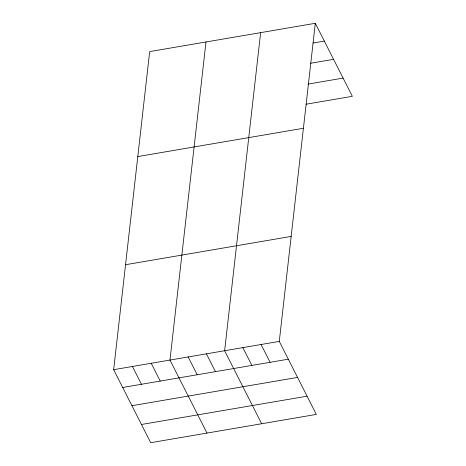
<?xml version="1.0" encoding="UTF-8"?>
<svg xmlns="http://www.w3.org/2000/svg" width="466" height="466" viewBox="0 0 466 466"><rect width="100%" height="100%" fill="white"/><g stroke="black" fill="none" stroke-linecap="round" stroke-linejoin="round"><path stroke-width="0.7" d="M315.296 23.3L279.28 341.392L316.321 414.408L150.704 442.7L113.663 369.684L149.679 51.592L315.296 23.3L352.337 96.316L306.092 104.215M205.989 41.975L169.974 360.067L207.015 433.083M260.64 32.637L224.624 350.729L261.671 423.745M313.111 43.012L324.324 41.095M310.443 63.271L333.569 59.322M308.055 84.078L343.093 78.096M137.796 156.564L303.407 128.272M125.546 264.717L291.163 236.419M113.663 369.684L279.28 341.392M122.692 387.485L288.308 359.193M131.936 405.705L297.553 377.413M141.46 424.479L307.077 396.187M261.059 344.502L270.094 362.303M242.844 347.619L251.873 365.414M206.409 353.84L215.438 371.641M188.188 356.956L197.223 374.751M151.205 363.27L160.234 381.072M132.431 366.48L141.466 384.275"/></g></svg>
